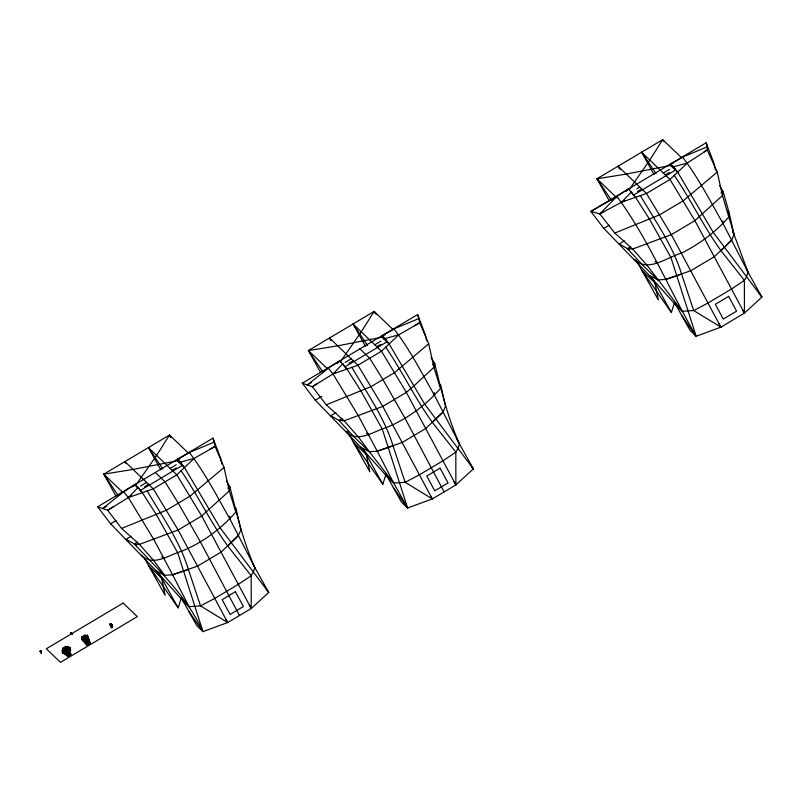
<?xml version="1.0" encoding="UTF-8"?>
<svg xmlns="http://www.w3.org/2000/svg" width="802" height="802" viewBox="0 0 802 802"><rect width="100%" height="100%" fill="white"/><g stroke="black" fill="none" stroke-linecap="round" stroke-linejoin="round"><path stroke-width="1.2" d="M62.566 650.993L64.681 653.841L65.032 653.109L63.348 651.585L65.042 653.57L63.839 653.049L62.566 650.993L63.027 650.001L62.566 650.993L63.478 653.399L64.862 653.8L64.822 652.247M88.009 637.309L88.2 639.254C91.729 645.55 82.486 643.344 81.593 638.653L87.368 635.224L90.145 642.933L86.867 644.898L84.521 641.851L86.165 643.645L87.448 643.234L88.1 644.437L86.736 643.605L84.07 637.851L81.593 638.653M222.094 464.308L220.64 458.303L212.981 438.143L97.633 506.814L110.636 523.786L156.179 570.844L182.956 600.788L189.061 606.653L200.51 605.911L214.705 598.442L238.254 584.427L251.186 575.746L253.322 572.107L254.815 567.515L229.753 518.754L229.773 516.308M229.923 489.431L229.943 486.994L226.465 480.919M426.734 340.71L425.281 334.705L417.621 314.544L302.274 383.206L315.286 400.188L360.82 447.245L387.597 477.19L393.702 483.045L405.15 482.313L419.346 474.844L442.894 460.829L455.827 452.148L457.962 448.508L459.456 443.907L434.393 395.155L434.413 392.709M434.564 365.832L434.584 363.386L431.105 357.321M715.584 170.134L713.83 162.936L706.171 142.776L590.823 211.437L603.836 228.42L649.369 275.477L676.146 305.422L682.261 311.286L693.7 310.544L707.905 303.076L731.444 289.061L744.376 280.379L746.512 276.74L748.005 272.139L722.953 223.387L722.963 220.941M723.123 194.064L723.133 191.618L719.655 185.553M70.486 650.452L69.463 647.715L67.639 647.254L68.15 648.477L68.701 647.344L67.929 646.913L69.954 647.585L70.486 650.452L70.075 647.946L67.929 646.913M87.458 638.111L88.21 637.66L89.453 641.69L88.631 642.532L89.273 643.735L89.273 642.101L85.764 636.848L87.368 635.224M227.798 488.268L229.943 486.994C236.861 514.252 243.166 541.53 254.815 567.515M432.438 364.659L434.584 363.386C441.501 390.644 447.807 417.932 459.456 443.907M62.596 650.091L62.325 652.136L63.789 651.765L62.596 650.091L62.496 652.457L63.528 652.517L63.558 651.094L62.325 650.141L64.29 648.868L65.874 646.472C71.218 648.106 70.546 658.632 65.042 653.359L66.857 655.054L68.14 654.643L68.792 655.846L70.837 654.342L68.671 650.442L68.701 648.718M41.022 651.735L41.243 652.928L40.591 651.003L40.13 651.455L41.353 652.738L40.1 651.254L40.621 651.204C41.925 654.733 40.511 648.517 40.571 651.856L41.173 652.928L40.381 651.214L41.072 650.723L41.313 651.926L40.1 651.254M110.195 624.026L110.977 624.487L111.668 627.796L111.979 626.623C110.536 624.628 112.09 630.522 112.601 626.161L111.288 624.197L109.884 624.347L111.288 624.197L112.24 625.209L111.749 626.121L110.957 625.941L110.195 624.026L111.288 624.197L112.12 625.72L111.959 627.755L111.478 625.029L109.924 624.507M70.506 649.219L70.075 647.946L70.656 650.292L69.914 650.422L68.441 648.196C67.428 646.191 68.561 647.144 68.792 647.916L69.253 648.968L70.506 648.547M706.171 142.776L707.394 146.796L707.234 149.974L717.239 172.069L722.462 195.558L734.061 234.565L748.005 272.139M68.711 649.941L69.323 651.505L65.493 653.57L62.596 648.427L63.649 647.795L65.062 649.159L68.792 655.846L67.548 656.297L65.594 653.039M62.325 650.141L64.401 652.507C66.055 653.008 70.055 651.194 68.701 649.189L64.3 651.986L62.376 650.312L63.127 650.131L62.666 651.244L63.218 651.224M110.486 623.976L110.957 625.941L112.049 624.898L110.957 625.941L112.46 626.482L112.049 624.898L110.235 624.187M63.909 650.011L63.518 649.309L66.275 647.685L69.964 653.51L69.964 655.144L69.273 653.901L70.145 653.099L68.701 649.189L69.162 650.342M86.165 643.645L84.912 641.209L83.779 641.069L87.308 640.036L88.511 638.913L88.21 637.66M229.943 486.994L229.272 490.924L235.848 512.037C221.111 528.909 202.635 542.593 181.904 551.104C168.961 554.794 153.192 567.285 141.212 555.034M434.584 363.386L433.912 367.326L440.488 388.439C425.752 405.311 407.276 418.985 386.544 427.506C373.602 431.195 357.832 443.686 345.852 431.436L347.737 432.308M720.998 192.891L723.133 191.618L722.462 195.558L694.893 220.62L671.344 234.635L632.648 249.021L627.425 248.59L619.264 243.958L624.457 240.861M70.766 633.299C70.787 632.898 71.137 633.67 71.498 633.951C72.12 633.791 68.832 631.675 71.719 634.282M41.123 652.848L40.351 651.264C42.075 652.658 41.343 653.409 40.611 651.465L41.393 651.715M70.486 633.43L71.027 632.838L71.769 633.951M112.32 625.841C112.851 629.259 109.794 626.793 111.779 625.71L112.32 625.841L111.157 626.161M71.609 634.081L71.097 633.319L71.218 633.871M72.01 634.352L71.167 632.978L71.919 634.232L71.318 634.041M41.002 650.873L40.571 651.856L40.882 650.843M71.007 633.009L71.659 633.881M144.48 558.212L165.152 595.355L161.653 578.142L148.621 565.641L178.184 607.856L181.202 598.312M347.356 431.426L369.792 471.746L366.293 454.544L353.261 442.042L382.825 484.248L385.842 474.714M636.497 260.72L658.352 299.978L654.843 282.775L641.811 270.274L671.384 312.489L674.392 302.945M111.107 624.718L110.145 625.68L111.288 624.197M63.518 649.309L64.772 649.279L68.1 646.713L66.215 647.705L70.837 654.342L69.283 651.815M83.207 638.061L85.192 635.064L88.2 639.254L87.809 638.873M156.179 570.844L164.651 575.305L172.61 574.803L197.673 566.042L221.222 552.017L238.354 535.656L240.861 529.932L235.938 508.117M360.82 447.245L369.291 451.696L377.251 451.195L402.313 442.433L425.862 428.418L442.995 412.058L445.511 406.333L440.579 384.519M649.369 275.477L657.841 279.928L665.8 279.427L690.863 270.675L714.412 256.65L731.554 240.289L734.061 234.565L729.128 212.751L723.133 191.618M70.355 633.249L71.639 634.021M62.195 651.154L65.724 650.232L67.809 648.758L67.789 648.016M65.132 652.738L63.819 649.6C65.493 648.417 66.917 654.723 67.548 656.297L66.837 655.274M83.659 639.134L83.127 638.192C84.962 637.179 86.165 643.314 86.867 644.898L86.145 643.866M83.077 638.141L83.829 637.941M69.253 648.968L69.985 648.447M41.283 652.648L40.621 651.665L41.353 652.738M212.981 438.143L214.194 442.173L188.179 452.909L169.523 435.015L156.601 455.426L135.287 485.902M417.621 314.544L418.844 318.564L392.82 329.311L374.163 311.407L361.241 331.817L340.539 361.562M63.629 650.282L62.596 648.427C65.393 646.913 67.147 648.166 68.601 648.096L68.381 649.73L68.15 647.024M70.345 633.329L71.759 634.071C69.584 632.146 71.328 634.151 71.027 632.838M71.348 633.981L71.228 633.349M71.208 633.961L71.809 634.182M110.516 625.39L111.288 624.267M629.089 189.793L649.8 160.049L662.713 139.648L681.369 157.543L707.394 146.796M636.287 260.55L634.402 259.668C648.678 272.79 666.452 257.272 681.6 253.131C699.474 243.908 715.935 232.029 729.038 216.67L729.128 212.751L727.835 210.816M69.954 647.585L68.952 648.688L68.24 647.044L67.809 647.344M132.601 486.774L135.237 484.308L142.305 492.628L156.28 514.523L177.693 552.778L202.956 631.605L227.688 622.532L251.237 608.517L268.71 592.467L253.021 564.277M337.241 363.176L339.878 360.7L346.945 369.03L360.92 390.925L382.333 429.18L407.596 508.007L432.328 498.934L455.877 484.909L473.35 468.869L456.458 438.524M84.3 639.525L83.017 640.277L84.912 641.209L82.977 638.041L83.428 637.56L81.844 638.743L84.04 637.43M62.777 650.221L68.13 646.863M133.583 486.032L135.237 484.308L137.092 487.626M337.391 363.286L339.878 360.7L340.81 362.364M86.295 636.698L85.192 635.064L81.904 637.019L82.977 638.041L83.478 637.53M82.837 637.911L83.629 637.67M625.951 191.518L628.427 188.931L635.495 197.262L649.48 219.157L670.893 257.412L696.146 336.238L720.888 327.166L744.426 313.141L761.9 297.101L746.211 268.911M674.953 303.266L690.041 330.384L696.146 336.238C669.319 289.913 648.788 239.708 616.908 196.43L590.823 211.437L599.836 213.903L616.908 196.43L628.427 188.931L627.415 189.663M214.194 442.173L215.116 446.373L194.104 458.443L176.821 474.814L153.272 488.829L128.36 497.581L107.719 510.303L97.633 506.814M68.932 649.81C71.288 651.745 68.511 646.923 69.393 648.728M84.07 637.851L85.764 636.848M418.844 318.564L419.757 322.775L398.744 334.835L381.461 351.216L357.913 365.231L333 373.973L312.359 386.704L302.274 383.206M704.006 151.899L707.234 149.974L687.304 163.067L670.011 179.447L646.462 193.462L621.55 202.214L599.836 213.903L614.783 233.061L632.648 249.021L647.134 265.422L682.261 311.286M112.24 625.209L112.12 625.72M68.792 652.016L69.183 651.374M88.1 640.618L88.511 638.723L87.669 638.743L88.571 639.445C88.832 641.179 84.32 643.475 83.428 640.507L84.17 640.066L86.867 644.898M249.422 605.259L251.237 608.517L251.186 575.746L227.758 546.002L230.415 543.415M232.179 541.691L238.354 535.656M454.062 481.661L455.877 484.909L455.827 452.148L432.398 422.403L435.055 419.817M436.819 418.093L442.995 412.058M742.622 309.893L744.426 313.141L744.376 280.379L720.958 250.635L731.554 240.289M62.325 652.136L63.027 652.998L63.919 652.146L63.208 652.477L63.478 653.399M63.137 653.379L64.03 652.527L65.112 653.279L64.681 653.841L63.137 653.379L62.496 652.457L63.779 652.216M83.428 640.507L88.18 637.861L87.468 635.635L82.105 638.833L85.212 641.921L83.558 639.475L85.624 643.705L83.318 640.106L85.343 642.051L86.135 641.78M66.626 648.096L67.107 647.645L68.671 649.389M86.506 636.648L86.125 635.956L86.947 637.179L87.919 636.688L82.796 639.735L83.839 639.304M62.546 650.181L64.16 648.938M209.733 449.361L215.116 446.373L224.049 467.436L190.044 496.157L166.495 510.172L121.593 528.428L107.719 510.303L112.952 506.964M414.373 325.762L419.757 322.775L428.689 343.837L394.684 372.549L371.136 386.574L326.234 404.83L312.359 386.704L317.602 383.366M717.239 172.069L683.244 200.781L659.695 214.806L614.783 233.061M265.853 588.367L268.71 592.467L219.969 527.616L184.47 467.526L176.39 459.927L189.462 452.659C205.172 473.15 217.021 496.348 229.753 518.754M434.393 395.155C421.662 372.75 409.822 349.552 394.103 329.051L381.03 336.329L389.12 343.928L424.609 404.007L473.35 468.869L471.606 467.195M722.953 223.387C710.211 200.981 698.372 177.783 682.662 157.292L669.58 164.56L677.67 172.159L713.168 232.249L761.9 297.101L759.043 293.001M85.223 636.738L87.428 635.425L81.904 637.019L82.937 638.873M135.237 484.308L123.709 491.796L102.516 508.648L106.736 506.132M339.878 360.7L328.359 368.198L307.166 385.05L311.387 382.534M86.235 636.257L85.533 636.307L86.415 636.237L85.453 637.269L85.072 636.587M144.4 486.924L148.57 484.318M349.04 363.326L353.211 360.72M320.569 372.399L308.409 350.554L374.163 311.407L376.228 314.474M609.129 200.63L596.969 178.786L662.713 139.648L664.096 141.683M115.929 495.997L103.769 474.152L169.523 435.015L170.896 437.05M345.151 362.434L351.226 358.815M374.775 344.8L380.85 341.181M636.868 188.781L639.775 187.046M663.324 173.031L669.399 169.412M140.51 486.032L146.586 482.413M170.134 468.398L176.209 464.789M376.76 346.695L381.01 344.299M599.836 213.903L603.064 211.979M637.51 191.477L641.76 188.951M665.309 174.926L669.56 172.4M335.146 372.699L333 373.973L328.359 368.198L327.076 368.449L308.409 350.554L337.692 345.842L382.093 337.191M624.768 200.299L621.55 202.214L631.485 191.868L632.878 194.365M172.119 470.303L176.36 467.897M131.568 495.666L128.36 497.581L123.709 491.796L122.425 492.047L103.769 474.152L133.052 469.441L177.453 460.799M315.286 400.188L321.732 396.348M603.836 228.42L609.209 225.222M110.636 523.786L116.009 520.588M335.908 412.629L330.715 415.727L338.875 420.358L353.522 436.338L369.291 451.696L393.702 483.045L407.596 508.007L401.491 502.152L385.802 473.962M131.267 536.227L126.064 539.325L136.44 544.999M342.083 418.454L338.875 420.358L344.098 420.789L382.795 406.403L406.343 392.389L414.103 385.752L433.912 367.326L428.689 343.837M657.841 279.928L642.071 264.57L627.425 248.59L630.633 246.685M181.162 597.56L196.851 625.75L202.956 631.605C187.157 597.269 159.829 570.934 134.235 543.967L137.443 542.052M83.127 638.192L84.27 637.971L83.889 637.289M82.245 639.505L82.887 639.114M87.097 636.608L87.749 636.227M68.601 655.675L67.428 655.013L66.827 653.189L65.493 653.57L64.31 651.805L65.092 651.695L63.959 650.773L63.709 651.685L65.092 651.695L66.857 655.054M83.689 640.537L84.4 640.287M86.526 638.843L88.18 637.861M83.969 640.738L85.022 640.106M69.183 650.131L69.584 651.134L68.13 652.006M84.16 641.309L84.691 640.998M88.511 638.723L87.979 639.034L90.145 642.933L85.734 636.417L86.415 636.237M88.09 642.021L89.453 641.69M69.092 653.72L70.145 653.099L69.423 650.753M633.339 195.197L675.515 170.084L673.66 166.756L670.602 163.829L672.878 163.217M64.751 649.43L63.649 647.795L64.962 649.379L64.581 648.698M66.365 647.846L66.957 647.495M665.8 279.427L681.59 274.063L693.7 310.544L720.888 327.166L671.344 234.635L646.462 193.462L618.061 166.225L619.254 168.36M385.461 334.675L382.053 335.597L385.11 338.524L386.955 341.852L344.79 366.955L342.935 363.627L333 373.973L358.394 415.797L377.251 451.195L393.04 445.832L405.15 482.313L432.328 498.934L382.795 406.403L357.913 365.231L329.512 337.993L330.705 340.128M139.678 489.731L138.295 487.235L128.36 497.581L153.753 539.405L172.61 574.803L188.39 569.44L200.51 605.911L227.688 622.532L178.154 530.012L153.272 488.829L124.871 461.591L126.245 463.636M176.39 459.927L179.778 458.904M86.185 635.946L85.533 636.307L86.365 636.187M111.438 626.482L112.601 626.161M687.304 163.067L673.66 166.756L677.67 172.159M398.744 334.835L385.11 338.524L389.12 343.928M179.257 462.523L177.412 459.195L179.688 458.584M194.104 458.443L180.46 462.132L177.412 459.195M85.834 636.587L86.265 636.086M670.652 165.423L626.252 174.074L596.969 178.786L611.425 200.229M65.032 653.109L64.601 653.67L63.027 652.998M596.969 178.786L615.625 196.68L616.908 196.43M69.844 650.252L70.315 650.031M63.528 652.517L63.168 650.943L64.08 650.783L63.819 649.6L64.571 651.826M66.275 647.765L68.02 648.357M64.31 651.805L65.092 651.695M71.278 633.73L71.969 634.412M41.413 651.846L41.333 652.497M40.541 651.785L40.621 651.204M134.235 543.967L139.448 544.388L178.154 530.012L201.703 515.987L229.272 490.924L224.049 467.436M71.147 633.66L70.847 633.059M64.882 648.988L64.411 649.249M84.581 637.901L81.904 637.019L83.007 638.653M65.273 649.309L62.596 648.427L63.689 650.061M70.686 633.319L71.368 633.53M70.185 650.512L69.473 649.289L70.005 650.081M627.425 248.59L629.63 249.622M654.993 261.492L657.199 262.525M366.444 433.26L368.649 434.293M161.803 556.859L164.009 557.891M109.884 624.347L110.606 624.969M326.234 404.83L344.098 420.789L358.574 437.19L369.291 451.696M121.593 528.428L139.448 544.388L153.934 560.788L164.651 575.305M615.625 196.68L617.059 197.984M69.463 647.715L69.794 648.267M654.081 174.615L641.61 152.21L670.011 179.447L694.893 220.62L744.426 313.141M634.061 195.878L635.495 197.262M365.532 346.384L353.06 323.968L381.461 351.216L406.343 392.389L455.877 484.909M359.948 348.88L369.692 358.223L382.915 379.557L404.82 417.892L444.107 491.917M345.502 367.647L346.945 369.03M160.891 469.982L148.42 447.576L176.821 474.814L201.703 515.987L251.237 608.517M155.307 472.478L165.042 481.822L178.275 503.165L200.179 541.49L239.467 615.525M142.305 492.628L140.15 490.563L182.315 465.461L180.46 462.132L184.47 467.526M88.631 642.532L84.14 635.695L85.233 637.329M86.796 639.114L85.553 637.059M84.481 636.938L88.691 644.086M87.779 640.918L89.273 643.735L88.791 643.274M83.989 638.252L82.957 636.397L87.919 644.267M85.042 638.823L84.38 637.75M69.784 654.973L64.822 647.104L65.874 646.472L66.977 648.106M65.173 648.347L69.373 655.495M67.488 650.522L66.245 648.457M68 651.445L68.461 652.327M65.724 650.232L65.062 649.159M64.521 650.713L63.819 649.6M65.604 652.617L64.862 651.475M111.779 625.71L112.46 626.482M111.298 625.841L111.979 626.623M64.521 649.349L63.669 649.45M720.958 250.635C703.575 226.665 690.913 199.688 674.181 175.257M681.88 315.727L696.146 336.238M470.493 464.769L473.35 468.869M432.398 422.403C415.025 398.434 402.363 371.456 385.632 347.025M393.331 487.486L407.596 508.007M227.758 546.002C210.375 522.032 197.723 495.055 180.991 470.624M188.691 611.094L202.956 631.605M89.433 641.911L90.145 642.933M88.38 642.542L89.092 643.565M70.125 653.319L70.837 654.342M641.61 152.21L656.076 173.653M618.061 166.225L620.136 169.282M353.06 323.968L367.527 345.421M329.512 337.993L330.895 340.028M308.409 350.554L322.875 371.998M148.42 447.576L162.886 469.02M103.769 474.152L118.235 495.596M82.957 636.397L84.06 638.031M65.924 648.738L64.822 647.104L65.503 648.327L65.874 646.472L66.917 648.327M67.107 647.645L67.809 648.758M64.772 649.279L66.827 653.189M640.297 195.427C655.194 220.951 672.878 245.532 681.59 274.063M351.747 367.196C366.644 392.719 384.318 417.301 393.04 445.832M147.107 490.794C162.004 516.328 179.678 540.909 188.39 569.44M670.602 163.829L672.457 167.157M719.073 323.908L720.888 327.166M651.896 277.472L671.384 312.489M374.163 311.407L375.376 313.592M382.053 335.597L383.907 338.925M430.524 495.676L432.328 498.934M363.336 449.23L382.825 484.248M169.523 435.015L170.736 437.2M225.873 619.274L227.688 622.532M158.696 572.839L178.184 607.856M68.37 650.161L68.882 651.084M65.754 647.996L66.135 648.678M67.548 656.297L65.995 653.77M66.085 655.254L64.601 653.139L65.433 654.622M377.251 451.195L393.702 483.045M172.61 574.803L189.061 606.653M732.457 231.447L734.061 234.565M68.1 646.713L68.431 647.635M63.007 652.617L62.736 651.725M63.579 652.126L63.839 653.049M40.451 651.124L40.571 651.856M111.348 626.603L112.34 626.883L111.348 626.603M111.388 627.364L111.959 627.435L111.388 627.364M123.147 603.054L46.326 648.778L60.481 662.352L137.292 616.628L123.147 603.054M69.172 654.312L68.511 654.703L68.912 655.445L69.573 655.044L69.172 654.312M88.481 642.903L87.819 643.294L88.22 644.036L88.882 643.635L88.481 642.903M440.067 468.137L426.774 476.057L434.744 490.834L448.037 482.924L440.067 468.137M728.617 296.369L715.324 304.289L723.294 319.066L736.587 311.156L728.617 296.369M235.427 591.736L222.134 599.655L230.094 614.442L243.397 606.523L235.427 591.736"/></g></svg>
